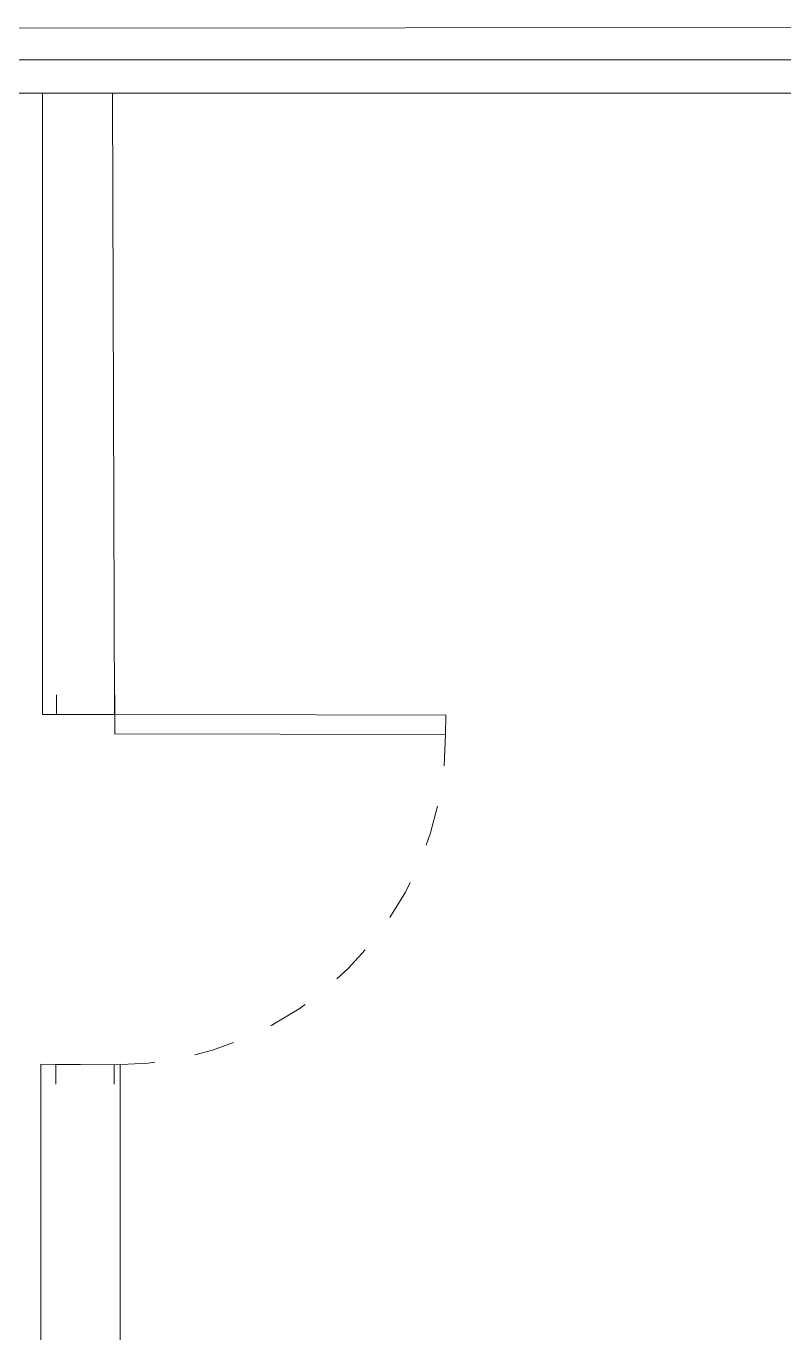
# Model space of a CAD drawing. Header units: inches. Extents: x 164.3 to 247.9, y 15.6 to 56.7.
# Drawn here: x 221.845 to 223.707, y 31.154 to 34.365 of the extents above; entities that cross this region are included whole.
import ezdxf

# ---------------------------------------------------------------- set-up
doc = ezdxf.new("R2010")
doc.units = ezdxf.units.IN
doc.header["$MEASUREMENT"] = 0
doc.linetypes.add('DASHED', pattern=[0.75, 0.5, -0.25])
for name, color, linetype, lineweight in [('7', 4, 'Continuous', 5), ('WALL 1 100', 250, 'Continuous', 9), ('провода', 1, 'Continuous', 5)]:
    doc.layers.add(name, color=color, linetype=linetype, lineweight=lineweight)
doc.layers.add('DOOR WINDOW 1 100', color=7, linetype='Continuous', lineweight=5, true_color=0x666666)

msp = doc.modelspace()

# ---------------------------------------------------------------- linework, layer by layer
at = {"layer": '7', "color": 8, "linetype": 'DASHED', "ltscale": 0.2}
msp.add_arc((222.0629, 32.6258), 0.8131, 269.8762, 359.8762, dxfattribs=at)
at = {"layer": 'DOOR WINDOW 1 100'}
for p, q in [((221.9195, 32.674), (221.9196, 32.7218)), ((222.0629, 32.6258), (222.0631, 32.7215)), ((221.9195, 32.674), (222.8761, 32.6719)), ((222.8761, 32.6719), (222.876, 32.6241)), ((222.876, 32.6241), (222.0629, 32.6258)), ((221.9176, 31.7652), (221.9177, 31.8131)), ((221.9177, 31.8131), (222.0612, 31.8128)), ((222.0611, 31.7649), (222.0612, 31.8128))]:
    msp.add_line(p, q, dxfattribs=at)
at = {"layer": 'WALL 1 100', "color": 0}
for p, q in [((208.12, 34.3503), (227.9482, 34.3651)), ((221.8849, 32.6737), (221.8849, 34.2006)), ((222.0622, 32.6737), (222.0569, 34.2006)), ((221.8849, 32.6737), (222.0631, 32.6737)), ((221.8807, 31.8142), (221.8807, 28.5088)), ((221.8807, 31.8142), (222.0756, 31.8123)), ((222.0756, 31.8123), (222.0756, 28.5069))]:
    msp.add_line(p, q, dxfattribs=at)
msp.add_lwpolyline([(227.9482, 34.2003), (208.27, 34.2003)], dxfattribs=at)
at = {"layer": 'провода', "color": 1}
msp.add_line((228.0171, 34.283), (221.2168, 34.2823), dxfattribs=at)

doc.saveas('drawing.dxf')
